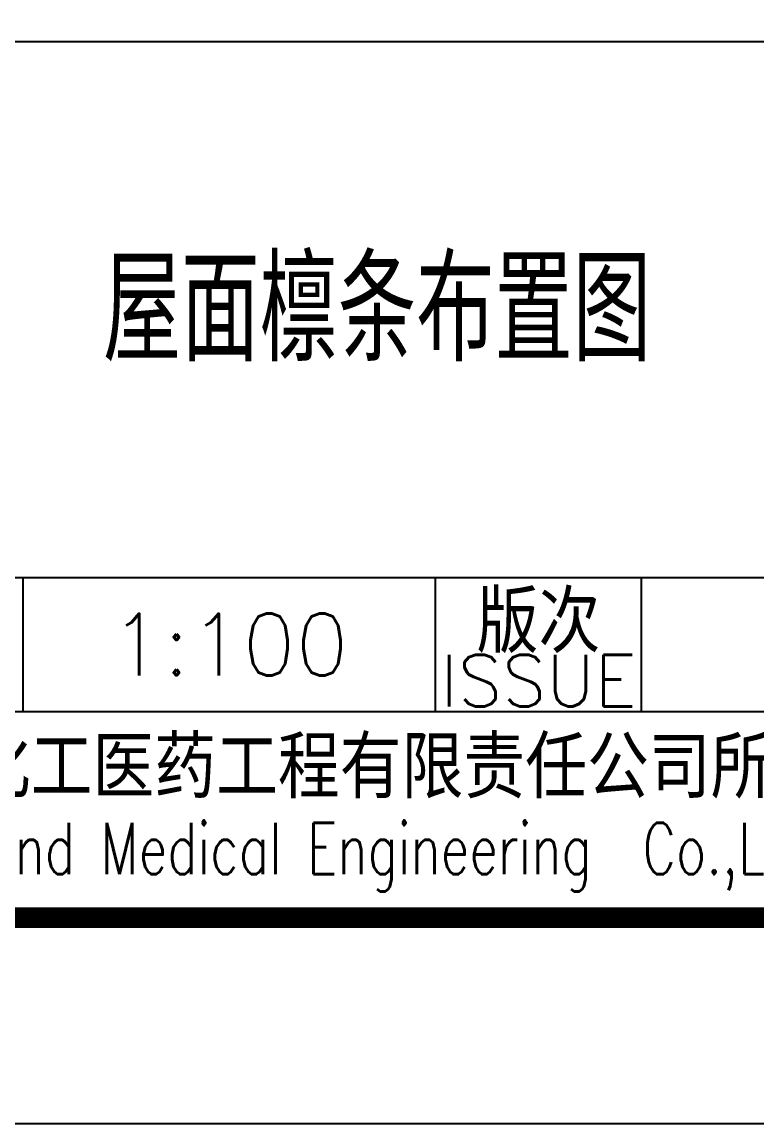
# Model space of a CAD drawing. Header units: millimetres. Extents: x 866309 to 879639, y 39442 to 44891.
# Drawn here: x 872009.5 to 872045.2, y 39448.6 to 39502.1 of the extents above; entities that cross this region are included whole.
import ezdxf
from ezdxf.enums import TextEntityAlignment as Align

# ---------------------------------------------------------------- set-up
doc = ezdxf.new("R2010")
doc.units = ezdxf.units.MM
doc.header["$LTSCALE"] = 1000
doc.header["$MEASUREMENT"] = 0
doc.layers.add('PUB_TEXT', color=7, linetype='Continuous')
doc.styles.add('ECEC_TQ', font='txt_l.shx', dxfattribs={"bigfont": 'hztxt_l.shx'})
doc.styles.add('TS', font='tssdeng.shx', dxfattribs={"width": 0.8, "height": 2.5, "bigfont": 'tssdchn.shx'})

msp = doc.modelspace()

# ---------------------------------------------------------------- linework, layer by layer
for p, q in [((871944.569, 39501.127), (872054.569, 39501.127)), ((871999.569, 39475.127), (872124.569, 39475.127)), ((872009.569, 39468.627), (872009.569, 39475.127)), ((872029.569, 39468.627), (872029.569, 39475.127)), ((872039.569, 39468.627), (872039.569, 39475.127)), ((871944.569, 39468.627), (872124.569, 39468.627)), ((871944.569, 39458.627), (872124.569, 39458.627)), ((872134.569, 39448.627), (871293.569, 39448.627))]:
    msp.add_line(p, q)
at = {"color": 0, "const_width": 1}
msp.add_lwpolyline([(872124.569, 39458.627), (871318.569, 39458.627), (871318.569, 40032.627), (872124.569, 40032.627)], close=True, dxfattribs=at)

# ---------------------------------------------------------------- texts
at = {"style": 'ECEC_TQ'}
for s, height, p in [('版次', 3, (872034.569, 39473.127)), ('ISSUE', 2.5, (872034.569, 39470.127)), ('本文件专有权属安徽华东化工医药工程有限责任公司所有,未经许可不得复制或转让给第三方', 3, (872034.569, 39465.627))]:
    msp.add_text(s, height=height, dxfattribs=at).set_placement(p, align=Align.MIDDLE)
at = {"style": 'ECEC_TQ', "width": 0.72}
msp.add_text('The proprietary right of this document belongs to Anhui Huadong Chemical And Medical Engineering  Co.,Ltd.  and any replication or transfer to the 3rd. side is forbidden without its permission. ', height=2.5, dxfattribs=at).set_placement((872034.569, 39461.627), align=Align.MIDDLE)
at = {"style": 'ECEC_TQ'}
msp.add_attdef('1:100', text='1:100', height=3, dxfattribs=at).set_placement((872019.569, 39471.877), align=Align.MIDDLE)
at = {"layer": 'PUB_TEXT', "style": 'TS', "width": 0.8}
msp.add_text('屋面檩条布置图', height=5, dxfattribs=at).set_placement((872026.735, 39488.381), align=Align.MIDDLE)

doc.saveas('drawing.dxf')
